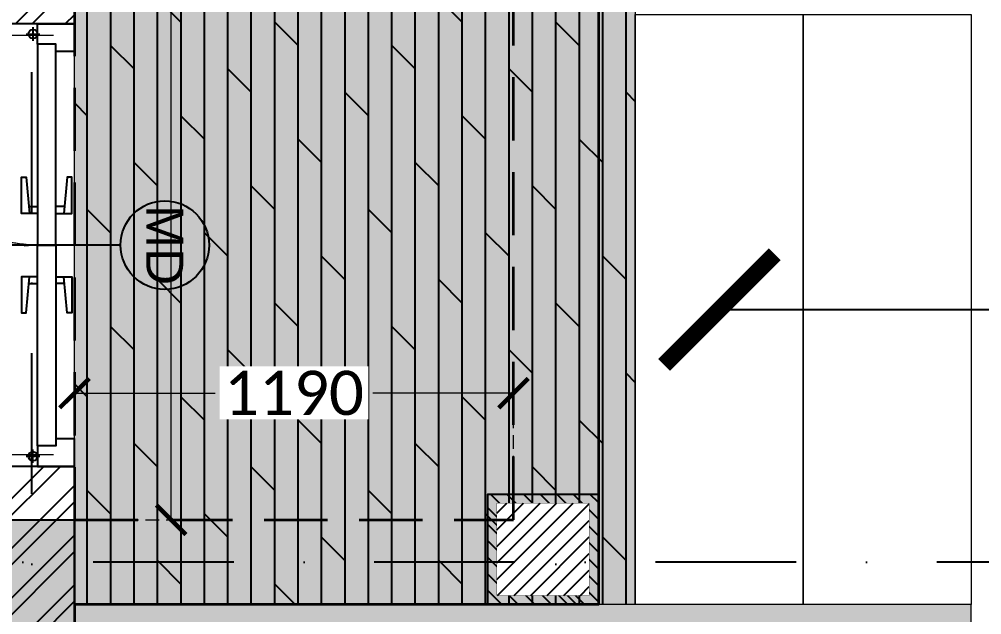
# Model space of a CAD drawing. Header units: millimetres. Extents: x -10000 to 124200, y -12045 to 23620.
# Drawn here: x 45520 to 48129, y 8618 to 10232 of the extents above; entities that cross this region are included whole.
import ezdxf
from ezdxf.enums import TextEntityAlignment as Align

# ---------------------------------------------------------------- set-up
doc = ezdxf.new("R2010")
doc.units = ezdxf.units.MM
doc.header["$LTSCALE"] = 150
doc.set_wipeout_variables(frame=1)
for name, pattern in [('3BHK-W(SB)$0$HIDDEN', [0.375, 0.25, -0.125]), ('DASHDOTX2', [50.8, 25.4, -12.7, 0, -12.7]), ('DASHED', [0.75, 0.5, -0.25]), ('HIDDENX2', [19.05, 12.7, -6.35])]:
    doc.linetypes.add(name, pattern=pattern)
for name, color, linetype in [('ad-Arrow', 32, 'Continuous'), ('ad-Column', 3, 'Continuous'), ('ad-Column Hatch', 125, 'Continuous'), ('ad-Door', 11, 'Continuous'), ('ad-Grid', 8, 'DASHDOTX2'), ('ad-MS Columns', 1, 'Continuous'), ('ad-RCC', 3, 'Continuous'), ('ad-RCC Hatch', 125, 'Continuous'), ('ad-Text Main_Door&window Label', 7, 'Continuous'), ('ad-Verandah', 33, 'Continuous'), ('ad-Wall', 240, 'Continuous'), ('ad-Wall hatch', 8, 'Continuous')]:
    doc.layers.add(name, color=color, linetype=linetype)
doc.layers.add('ad-Dimension', color=5, linetype='Continuous', lineweight=0, true_color=0x0000ff)
doc.layers.add('ad-Framing', color=30, linetype='Continuous', lineweight=35, true_color=0xff7f00)
doc.layers.add('ad-Elevation 10', color=8, linetype='Continuous', lineweight=0)
doc.styles.add('New Text Style', font='arial.ttf', dxfattribs={"height": 100})
doc.styles.add('ROMANS-TITLE', font='arial.ttf', dxfattribs={"width": 0.8})
doc.styles.get("Standard").update_dxf_attribs({"font": 'calibril.ttf'})
doc.dimstyles.new('A-100-DIM-INT (MM-FT)', dxfattribs={"dimscale": 50, "dimtxt": 2.4, "dimasz": 1, "dimexe": 5, "dimexo": 100, "dimgap": 1, "dimtad": 0, "dimdec": 0, "dimdsep": 46, "dimtxsty": 'Standard', "dimblk": 'ARCHTICK', "dimcen": 0.025, "dimse1": 1, "dimse2": 1, "dimclrd": 256, "dimclre": 256, "dimclrt": 256, "dimazin": 2, "dimtfac": 1, "dimtdec": 0, "dimtix": 1, "dimtmove": 2, "dimatfit": 3, "dimldrblk": 'ARCHTICK', "dimfxl": 1, "dimtolj": 1, "dimtzin": 0, "dimarcsym": 0})
doc.dimstyles.new('A-75-DIM-INT (Framing)', dxfattribs={"dimscale": 100, "dimtxt": 1.5, "dimasz": 1, "dimexe": 0, "dimexo": 0, "dimgap": 0.5, "dimtad": 0, "dimdec": 0, "dimdsep": 46, "dimtxsty": 'ROMANS-TITLE', "dimblk": 'ARCHTICK', "dimcen": 0.025, "dimclrd": 5, "dimclre": 5, "dimclrt": 256, "dimazin": 2, "dimtfac": 1, "dimtdec": 0, "dimtmove": 1, "dimatfit": 0, "dimldrblk": 'ARCHTICK', "dimfxl": 1, "dimtfill": 1, "dimtolj": 1, "dimtzin": 0, "dimarcsym": 0})

# ---------------------------------------------------------------- blocks, each defined once
blk = doc.blocks.new('*U145')
for p, q in [((495.7, -26.7), (495.7, -50)), ((704.3, -26.7), (704.3, -50)), ((27.6, -130.7), (27.6, -93.9)), ((495.7, -123.3), (495.7, -100)), ((704.3, -123.3), (704.3, -100)), ((1172.4, -130.7), (1172.4, -93.9)), ((9.2, -112.3), (46, -112.3)), ((1190.8, -112.3), (1154, -112.3))]:
    blk.add_line(p, q)
at = {"color": 8, "lineweight": 0}
for p, q in [((31.6, -57.1), (31.6, -628.6)), ((1168.4, -57.1), (1168.4, -628.6))]:
    blk.add_line(p, q, dxfattribs=at)
for points in [[(55.3, -100), (0, -100), (0, 0), (75, 0), (75, -50), (55.3, -50)], [(1144.7, -100), (1200, -100), (1200, 0), (1125, 0), (1125, -50), (1144.7, -50)], [(55.3, -100), (600, -100), (600, -50), (55.3, -50)], [(1144.7, -100), (600, -100), (600, -50), (1144.7, -50)]]:
    blk.add_lwpolyline(points, close=True)
for points in [[(514.1, -50), (514.1, -7), (415.9, -7), (415.9, -19.3), (514.1, -28.4)], [(685.9, -50), (685.9, -7), (784.1, -7), (784.1, -19.3), (685.9, -28.4)], [(514.1, -100), (514.1, -143), (415.9, -143), (415.9, -130.7), (514.1, -121.6)], [(685.9, -100), (685.9, -143), (784.1, -143), (784.1, -130.7), (685.9, -121.6)]]:
    blk.add_lwpolyline(points)
for centre in [(27.6, -112.3), (1172.4, -112.3)]:
    blk.add_circle(centre, 12.3)
at = {"color": 8, "linetype": 'DASHED', "lineweight": 0}
for centre, start, end in [((49, -77.6), 268.1881, 1.8119), ((1151, -77.6), 178.1881, 271.8119)]:
    blk.add_arc(centre, 551.3, start, end, dxfattribs=at)
at = {"layer": 'ad-Text Main_Door&window Label'}
blk.add_line((600, 125), (600, -230), dxfattribs=at)
blk.add_circle((600, 245), 120, dxfattribs=at)
at = {"layer": 'ad-Text Main_Door&window Label', "style": 'New Text Style'}
blk.add_attdef('D1', text='', height=100, dxfattribs=at).set_placement((600, 245), align=Align.MIDDLE_CENTER)
blk = doc.blocks.new('zw$42B5')
at = {"layer": 'ad-Wall hatch', "transparency": 33554610}
h = blk.add_hatch(dxfattribs=at)
h.set_pattern_fill('ANSI32', color=256, scale=10)
h.set_pattern_definition([(45, (-1040635.14, 674820.02), (-67.351921, 67.351921), []), (45, (-1040590.24, 674820.02), (-67.351921, 67.351921), [])])
h.paths.add_polyline_path([(12120, 13620), (12120, 10220), (11890, 10220), (11890, 13390), (7240, 13390), (7240, 8645), (4245, 8645), (4245, 8875), (4445, 8875), (4445, 9370), (4560, 9370), (4560, 8760), (7010, 8760), (7010, 10500), (6360, 10500), (6360, 10615), (7010, 10615), (7010, 13390), (4560, 13390), (4560, 10615), (5560, 10615), (5560, 10500), (4445, 10500), (4445, 13390), (230, 13390), (230, 8875), (3345, 8875), (3345, 8645), (3060, 8645), (3060, 4745), (3345, 4745), (3345, 4515), (230, 4515), (230, 230), (4995, 230), (4995, 3130), (6060, 3130), (6060, 3015), (5110, 3015), (5110, 230), (8310, 230), (8310, 3015), (6860, 3015), (6860, 3130), (8310, 3130), (8310, 4630), (5110, 4630), (5110, 3930), (4995, 3930), (4995, 4515), (4245, 4515), (4245, 4745), (8540, 4745), (8540, 230), (9240, 230), (9240, 0), (0, 0), (0, 4745), (2830, 4745), (2830, 8645), (0, 8645), (0, 13620)])
h = blk.add_hatch(dxfattribs=at)
h.set_pattern_fill('ANSI32', color=256, scale=10)
h.set_pattern_definition([(45, (411299.33, 102900.03), (-67.35192, 67.35192), []), (45, (411344.235, 102900.03), (-67.35192, 67.35192), [])])
h.paths.add_polyline_path([(12120, 0), (12120, 9020), (11890, 9020), (11890, 230), (10090, 230), (10090, 0)])
at = {"layer": 'ad-Wall'}
blk.add_lwpolyline([(0, 13620), (12120, 13620), (12120, 10220), (11890, 10220), (11890, 13390), (7240, 13390)], dxfattribs=at)
blk.add_lwpolyline([(12120, 0), (12120, 9020), (11890, 9020), (11890, 230), (10090, 230), (10090, 0)], close=True, dxfattribs=at)
at = {"layer": 'ad-Door', "ltscale": 5, "rotation": 270}
blk.add_blockref('*U145', (12120, 10220), dxfattribs=at).add_auto_attribs({'D1': 'MD'})
blk = doc.blocks.new('A$C42b14ea2')
at = {"layer": 'ad-RCC Hatch', "transparency": 33554687}
h = blk.add_hatch(dxfattribs=at)
h.set_pattern_fill('ANSI31', color=256, scale=10)
h.set_pattern_definition([(45, (13250, 8645), (-22.45064, 22.45064), [])])
h.paths.add_polyline_path([(0, 0), (300, 0), (300, 300), (0, 300)])
at = {"layer": 'ad-RCC'}
blk.add_lwpolyline([(0, 0), (300, 0), (300, 300), (0, 300)], close=True, dxfattribs=at)
blk = doc.blocks.new('zw$6AA0')
at = {"layer": 'ad-Column Hatch', "transparency": 33554687}
h = blk.add_hatch(color=256, dxfattribs=at)
h.dxf.hatch_style = 1
h.paths.add_polyline_path([(0, -230), (380, -230), (380, 0), (0, 0)])
at = {"layer": 'ad-Column'}
blk.add_lwpolyline([(0, -230), (380, -230), (380, 0), (0, 0)], close=True, dxfattribs=at)
blk = doc.blocks.new('1625E_Columns')
at = {"layer": 'ad-Column', "xscale": -1, "rotation": 90}
blk.add_blockref('zw$6AA0', (11890, 8875), dxfattribs=at)
at = {"layer": 'ad-RCC', "xscale": -1}
blk.add_blockref('A$C42b14ea2', (13540, 8645), dxfattribs=at)
blk = doc.blocks.new('zw$B0BD')
blk.add_wipeout([(0, 0), (250, 0), (250, -250), (0, -250)])
at = {"layer": 'ad-MS Columns'}
h = blk.add_hatch(dxfattribs=at)
h.set_pattern_fill('ANSI31', color=256, scale=10)
h.set_pattern_definition([(45, (4e-12, -250), (-22.4506, 22.4506), [])])
h.paths.add_polyline_path([(0, 0), (250, 0), (250, -250), (0, -250)])
at = {"layer": 'ad-MS Columns', "const_width": 1}
blk.add_lwpolyline([(0, 0), (250, 0), (250, -250), (0, -250)], close=True, dxfattribs=at)
blk = doc.blocks.new('zw$BD87')
at = {"layer": 'ad-MS Columns'}
blk.add_blockref('zw$B0BD', (1145, 8920), dxfattribs=at)
blk = doc.blocks.new('_ArchTick')
at = {"color": 0, "linetype": 'ByBlock', "const_width": 0.15}
blk.add_lwpolyline([(-0.5, -0.5), (0.5, 0.5)], dxfattribs=at)
blk = doc.blocks.new('1625E_Grid')
at = {"layer": 'ad-Grid', "ltscale": 0.1}
for points in [[(12005, -4010), (12005, 16020)], [(13424.9, -4010), (13424.9, 16020)], [(15600, 8760), (-1800, 8760)]]:
    blk.add_lwpolyline(points, dxfattribs=at)
blk = doc.blocks.new('zw$7E9D')
at = {"layer": 'ad-Framing'}
blk.add_lwpolyline([(0, 0), (13540, 0), (13540, -4975), (12120, -4975), (12120, -8875), (13540, -8875), (13540, -15670), (2480, -15670), (2480, -13620), (0, -13620), (0, -8875), (2830, -8875), (2830, -4975), (0, -4975)], close=True, dxfattribs=at)
at = {"layer": 'ad-Framing', "linetype": 'HIDDENX2', "ltscale": 0.09}
blk.add_lwpolyline([(12120, -4745), (13310, -4745), (13310, -230), (12120, -230)], close=True, dxfattribs=at)
blk = doc.blocks.new('*D53')
at = {"layer": 'ad-Dimension', "linetype": '3BHK-W(SB)$0$HIDDEN', "lineweight": -2, "transparency": 16777216}
for p, q in [((11890, -4435), (11890, -4171.4)), ((13080, -4435), (13080, -4171.4))]:
    blk.add_line(p, q, dxfattribs=at)
at = {"layer": 'ad-Dimension', "lineweight": -2, "transparency": 16777216}
for p, q in [((11890, -4171.4), (12271.7, -4171.4)), ((13080, -4171.4), (12698.3, -4171.4))]:
    blk.add_line(p, q, dxfattribs=at)
at = {"layer": 'Defpoints', "color": 0, "transparency": 16777216}
for p in [(13080, -4171.4), (11890, -4515), (13080, -4515)]:
    blk.add_point(p, dxfattribs=at)
at = {"layer": 'ad-Dimension', "lineweight": -2, "transparency": 16777216, "xscale": 80, "yscale": 80, "zscale": 80, "rotation": 180}
blk.add_blockref('_ArchTick', (11890, -4171.4), dxfattribs=at)
at = {"layer": 'ad-Dimension', "lineweight": -2, "transparency": 16777216, "xscale": 80, "yscale": 80, "zscale": 80}
blk.add_blockref('_ArchTick', (13080, -4171.4), dxfattribs=at)
at = {"layer": 'ad-Dimension', "transparency": 16777216, "insert": (12485, -4171.4), "char_height": 120, "attachment_point": 5, "bg_fill": 3, "box_fill_scale": 1.1, "bg_fill_color": 257, "bg_fill_transparency": 0}
blk.add_mtext('\\A1;1190', dxfattribs=at)
blk = doc.blocks.new('*D54')
at = {"layer": 'ad-Dimension', "linetype": '3BHK-W(SB)$0$HIDDEN', "lineweight": -2, "transparency": 16777216}
for p, q in [((11970, 0), (12152, 0)), ((11970, -4515), (12152, -4515))]:
    blk.add_line(p, q, dxfattribs=at)
at = {"layer": 'ad-Dimension', "lineweight": -2, "transparency": 16777216}
for p, q in [((12152, 0), (12152, -2035.5)), ((12152, -4515), (12152, -2479.5))]:
    blk.add_line(p, q, dxfattribs=at)
at = {"layer": 'Defpoints', "color": 0, "transparency": 16777216}
for p in [(11890, 0), (12152, 0), (11890, -4515)]:
    blk.add_point(p, dxfattribs=at)
at = {"layer": 'ad-Dimension', "lineweight": -2, "transparency": 16777216, "xscale": 80, "yscale": 80, "zscale": 80}
for p, rotation in [((12152, 0), 90), ((12152, -4515), 270)]:
    blk.add_blockref('_ArchTick', p, dxfattribs=dict(at, rotation=rotation))
at = {"layer": 'ad-Dimension', "transparency": 16777216, "insert": (12152, -2257.5), "char_height": 120, "attachment_point": 5, "rotation": 90, "bg_fill": 3, "box_fill_scale": 1.1, "bg_fill_color": 257, "bg_fill_transparency": 0}
blk.add_mtext('\\A1;4515', dxfattribs=at)
blk = doc.blocks.new('zw$3055')
at = {"transparency": 33554559}
h = blk.add_hatch(color=256, dxfattribs=at)
h.dxf.hatch_style = 1
h.set_gradient(color1=(153, 204, 0), color2=(63, 127, 0), tint=1, name='INVSPHERICAL')
h.paths.add_polyline_path([(12120, -8875), (14550, -8875), (14550, -4975), (12120, -4975)])
h = blk.add_hatch(dxfattribs=at)
h.set_pattern_fill('GRASS', color=74)
h.set_pattern_definition([(90, (-1084315.541, 661200.024), (-17.96051224, 17.96051224), [4.7625, -31.1585245]), (45, (-1084315.54, 661200.024), (-17.96051224, 17.96051224), [4.7625, -20.6375]), (135, (-1084315.54, 661200.024), (-17.96051224, -17.96051224), [4.7625, -20.6375])])
h.paths.add_polyline_path([(12120, -8875), (14550, -8875), (14550, -4975), (12120, -4975)])
at = {"layer": 'ad-Verandah', "transparency": 33554559}
h = blk.add_hatch(color=256, dxfattribs=at)
h.dxf.hatch_style = 1
h.paths.add_polyline_path([(12120, 0), (13640, 0), (13640, -4975), (12120, -4975)])
at = {"layer": 'ad-Verandah', "transparency": 33554687}
h = blk.add_hatch(dxfattribs=at)
h.set_pattern_fill('DOLMIT', color=256, scale=10, angle=270)
h.set_pattern_definition([(270, (-442546.75, 133732.39), (63.5, -1e-14), []), (315, (-442546.75, 133732.4), (126.999913, 126.999913), [89.80256, -179.60512])])
h.paths.add_polyline_path([(12120, 0), (13640, 0), (13640, -4975), (12120, -4975)])
at = {"layer": 'ad-Elevation 10'}
blk.add_lwpolyline([(12120, -8875), (14550, -8875), (14550, -4975), (12120, -4975)], close=True, dxfattribs=at)
at = {"layer": 'ad-Verandah', "lineweight": 9}
for points in [[(12120, 0), (13640, 0), (13640, -4975), (12120, -4975)], [(14095, -4975), (13640, -4975), (13640, -3375), (14095, -3375)], [(14550, -4975), (14095, -4975), (14095, -3375), (14550, -3375)]]:
    blk.add_lwpolyline(points, close=True, dxfattribs=at)
at = {"layer": 'ad-Arrow'}
blk.add_leader([(13867.8, -4175), (14629.4, -4175)], dimstyle='A-100-DIM-INT (MM-FT)', override={"dimscale": 1, "dimasz": 300, "dimgap": 50, "dimtad": 0}, dxfattribs=at)
blk = doc.blocks.new('1625_East Villa')
at = {"layer": 'ad-Verandah', "rotation": 360}
blk.add_blockref('zw$3055', (0, 13620), dxfattribs=at)
blk.add_blockref('1625E_Columns', (0, 0))
at = {"layer": 'ad-MS Columns'}
blk.add_blockref('zw$BD87', (12120, 0), dxfattribs=at)
at = {"layer": 'ad-Wall'}
blk.add_blockref('zw$42B5', (0, 0), dxfattribs=at)
blk = doc.blocks.new('zw$7D19')
at = {"layer": 'ad-Dimension'}
dim = blk.add_linear_dim(base=(13080, -4171.4), p1=(11890, -4515), p2=(13080, -4515), dimstyle='A-75-DIM-INT (Framing)', override={"dimscale": 80, "dimexo": 1, "dimtxsty": 'Standard', "dimblk": 'ArchTick', "dimclrd": 256, "dimclre": 256, "dimfxl": 10, "dimtfill": 1, "dimtfillclr": 0}, dxfattribs=at)
dim.commit()
dim.dimension.update_dxf_attribs({"geometry": '*D53', "text_midpoint": (12485, -4171.4)})
dim = blk.add_linear_dim(base=(12152, 0), p1=(11890, -4515), p2=(11890, 0), angle=90, dimstyle='A-75-DIM-INT (Framing)', override={"dimscale": 80, "dimexo": 1, "dimtxsty": 'Standard', "dimblk": 'ArchTick', "dimclrd": 256, "dimclre": 256, "dimfxl": 10, "dimtfill": 1, "dimtfillclr": 0}, dxfattribs=at)
dim.commit()
dim.dimension.update_dxf_attribs({"geometry": '*D54', "text_midpoint": (12152, -2257.5)})

msp = doc.modelspace()

# ---------------------------------------------------------------- block references
at = {"linetype": 'HIDDENX2', "ltscale": 0.09}
msp.add_blockref('1625_East Villa', (33550, 0), dxfattribs=at)

# ---------------------------------------------------------------- next in the draw order: block references
at = {"layer": 'ad-Framing', "linetype": 'HIDDENX2', "ltscale": 0.09}
msp.add_blockref('1625E_Grid', (33550, 0), dxfattribs=at)

# ---------------------------------------------------------------- next in the draw order: block references
at = {"layer": 'ad-Framing'}
msp.add_blockref('zw$7E9D', (33550, 13620), dxfattribs=at)

# ---------------------------------------------------------------- next in the draw order: block references
at = {"layer": 'ad-Dimension'}
msp.add_blockref('zw$7D19', (33780, 13390), dxfattribs=at)

doc.saveas('drawing.dxf')
